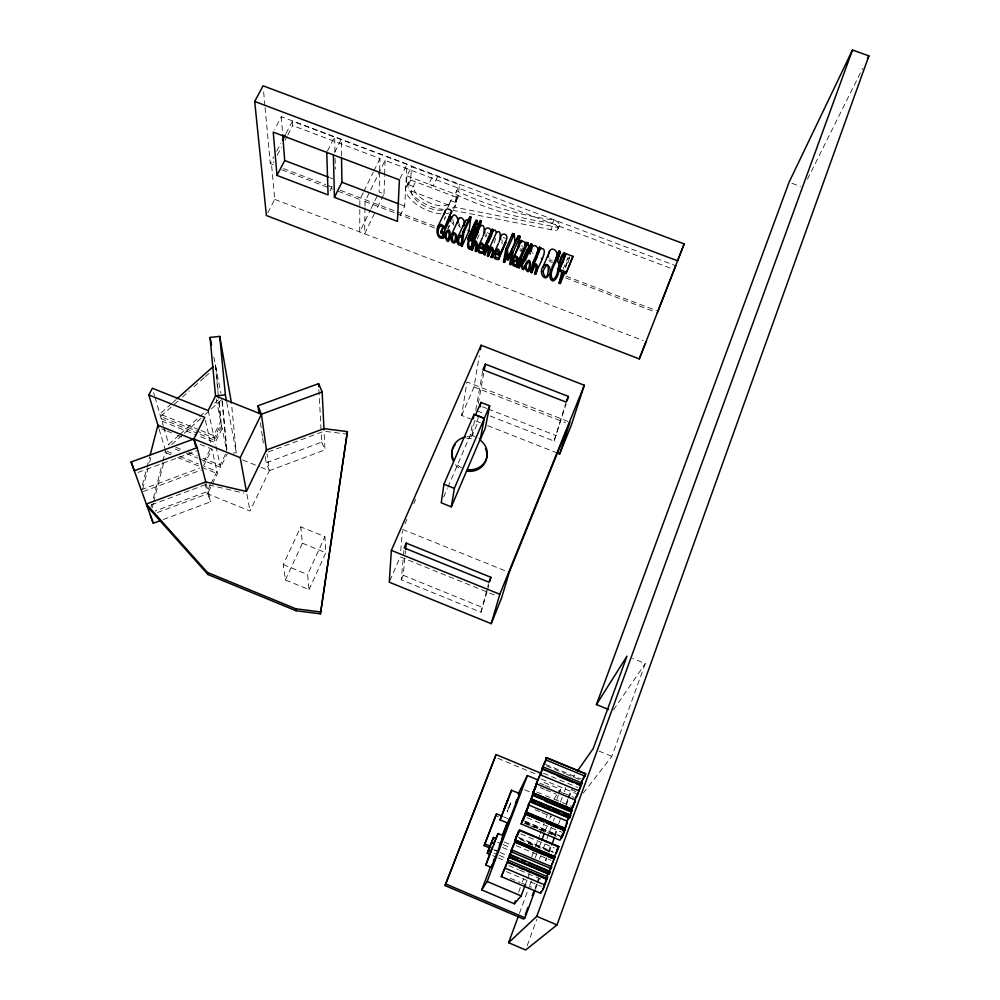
<?xml version="1.0" encoding="UTF-8"?>
<svg xmlns="http://www.w3.org/2000/svg" width="1000" height="1000" viewBox="0 0 1000 1000"><rect width="100%" height="100%" fill="white"/><g stroke="black" fill="none" stroke-linecap="round" stroke-linejoin="round"><path stroke-width="0.75" stroke-dasharray="5 3.75" d="M363.212 192.7L359.862 199.537L359.712 231.925L370.412 209.913M364.938 207.65L364.663 233.825L375.337 211.788M364.963 206.112L365 201.488L385.062 160.438L672.788 269.05M379.625 172.225L379.113 192.025L384.012 193.888L376.012 210.413M379.663 170.7L379.975 158.512L292.7 125.575L292.413 121.15L675.763 265.75M384.012 193.888L384.588 175.637M384.637 174.125L385.062 160.438M452.85 219.525L453.775 223.762M400.062 215.825L404.688 206.125L407.013 164.112L281.337 116.713L274.587 129.562M441.025 213.825A26.35 12.45 25.6 0 1 405.637 188.875L407.05 175.925L411.488 166.675L459.412 184.75L457.9 197.838L455.737 202.525L450.788 200.662A20.263 9.625 25.6 0 1 431.225 203.562A20.263 9.625 25.6 0 1 413.363 186.488L408.462 184.638L408.625 181.875L407.788 184.387A26.312 12.5 25.6 0 0 443.113 209.338M408.462 184.638L410.688 179.975L411.488 166.675M400.75 550.775L402.413 530.95M487.062 591.725L480.975 612.212L401.275 579.825L403.325 557.025M403.462 555.5L404.012 549.425M401.275 579.825L403.237 575.288L405.513 550.775M559.475 225.562A6.763 3.312 23.2 0 1 552.337 226.363L454.562 207.175L455.775 204.15L456.575 190.875A191.762 103.1 25.5 0 0 554.012 219.9A6.763 3.312 23.2 0 1 559.475 225.562L558.062 228.85A6.775 3.3 23.2 0 1 550.925 229.625L453.1 210.35M455.737 202.525L456.037 199.812L456.4 202.787A26.312 12.5 25.6 0 1 452.425 208M480.4 422.775L461.662 415.412L466.95 381.962L569.925 422.2M495.763 238.263L493.475 245.012M461.662 415.412L474.012 386.975L479.312 355.65M447.925 487.2L470.487 434.688L472.275 424.513M475.725 410.325L482.675 371.213M474.513 420.725L471.65 436.8A17.712 16.538 10.6 0 0 467.05 436.75M478.288 403.5L483.725 373.212M478.5 415.737L476.875 424.625L471.65 436.8L476.1 437.95M151.062 507.2L151.825 504.225M153.35 498.275L162.488 462.587M162.875 461.1L165.538 450.688L166.213 452.938L165.463 455.913M152.175 507.788L153.312 503.35M153.7 501.863L163.938 461.838M565.662 267.562L568.175 257.75M568.237 262.387L569.325 258.188M142.3 485.288L146.588 468.762M146.975 467.262L149.713 456.75M142.713 489.025L148.15 468.075M149.7 462.088L150.863 457.587M480.975 612.212L488.512 583.663M487.45 590.288L489.363 583.075M490.238 416.025L554.1 441.087L565.65 403.537M554.1 441.087L566.15 403.713M583.288 793.075L611.825 756.375L645.263 663.538L632.612 658.413M527.225 945.638L536.763 919.438M534.95 888.375L536.562 883.988M537.1 882.525L538.713 878.138M545.163 860.588L546.237 857.663M548.387 851.812L550.525 845.962M554.288 835.713L556.438 829.862M558.587 824.013L560.2 819.625M566.112 803.538L567.725 799.15M568.263 797.688L570.95 790.375M535.7 888.625L537.3 884.25M537.837 882.8L539.438 878.425M545.862 860.938L546.938 858.025M549.075 852.2L551.213 846.375M554.95 836.175L557.1 830.35M566.188 805.575L568.325 799.75M568.862 798.288L572.075 789.55M524.95 885.7L527.1 879.862M527.65 878.4L529.263 874.025M535.2 857.962L536.825 853.587M538.987 847.75L541.15 841.912M544.925 831.7L547.625 824.4M549.788 818.562L550.862 815.638M556.8 799.587L558.425 795.2M558.962 793.75L560.588 789.362L541.2 781.3M519.4 913.413L529.125 887.038M529.675 885.575L531.287 881.188M539.388 859.212L540.475 856.287M543.175 848.962L546.413 840.175M546.95 838.713L551.275 826.988M553.438 821.137L554.513 818.2M560.462 802.1L563.7 793.312M564.237 791.838L565.862 787.45M518.663 892.075L520.288 887.688M522.463 881.825L523.55 878.9M531.688 856.95L533.312 852.562M535.487 846.712L537.663 840.85M538.2 839.388L539.825 835M540.375 833.538L544.175 823.288M546.337 817.438L547.425 814.513M563.088 269.2L567.938 257.775M565.45 266.788L569.688 256.788M443.663 497.137L447.312 488.612M558.062 228.837A6.775 3.3 23.2 0 0 552.6 223.188L554.012 219.9M550.925 229.625L552.337 226.363M389.862 580.775L400.238 556.875L497.262 596.138M520.913 251.95L522.762 247.725M405.05 523.7L406.925 519.4M413.8 503.65L415.675 499.363M477.275 238.863L479.162 234.675M309.037 589.637L325.8 552.725L324.9 536.663L300.763 526.875L283.275 564.6L285.413 579.963L309.037 589.637L307.613 574.538L324.9 536.663M453.587 209.288L455.188 205.825M285.413 579.963L302.375 543.2L300.763 526.875M447.875 228.388L449.15 225.613M448.225 228.438L449.513 225.65M449.875 203.012L447.775 207.525A20.288 9.588 25.6 0 0 448.688 205.188L452.975 195.975M407.05 175.925L455.075 194.088L459.412 184.75M455.412 201.175L458.212 195.113M437.65 176.537L433.263 185.837L428.787 184.137L433.175 174.85M442.5 210.125A20.288 9.588 25.6 0 1 422.038 204.562A20.288 9.588 25.6 0 1 411.225 191L415.588 181.838M157.438 512.525L207.562 493.787L250.025 511.012L269.363 470.675L267 453.9M406.463 186.375L410.85 177.2M400.05 178.575L407.013 164.112M371.087 208.538L377.775 194.775M363.888 191.325L373.275 172.188M373.95 170.825L379.975 158.512M210.35 484.925L207.025 491.662L155.287 511M211.012 483.587L216.988 471.475L204.125 466.275M225.487 454.225L220.1 465.138L202.975 458.237M163.337 519.525L210.662 501.775L207.562 493.787L217.475 473.663L211.975 449.3M199.262 458.738L220.588 467.35L227.288 453.738M203.775 462.038L210.7 448.125M221.663 426.1L214.65 440.2L198.775 433.812M203.65 465.75L211.925 449.1L197.525 443.312M222.162 428.537L215.175 442.587L197.913 435.65M807.463 179.175L862.675 68.338M330.125 190.812L332.175 186.713M334.7 152.3L341.262 139.312L341.512 156.188M327.4 151.088L334.637 136.812L334.975 152.188M267.787 212.838L274.725 199.363L271.675 165.938L273.775 161.9M273.2 164.675L270.287 163.575L273.85 156.725M276.712 151.25L280.988 143.05M285.988 133.475L292.413 121.15M277.275 155.175L281.488 147.1M284.988 140.375L287.1 136.337M287.8 134.987L292.7 125.575M613.5 709.887L645.263 663.538M553.962 798.95L558.1 792.962M558.925 791.762L560.588 789.362M572.913 777.438L574.675 774.938M168.738 444.412L179.088 435.112M180.238 434.087L198.637 417.55M199.788 416.512L205.525 411.35M214.725 403.075L218.175 399.975M171.688 444.625L183.15 434.325M184.288 433.288L203.762 415.775M204.913 414.738L222.1 399.275M171.425 403.725L159.863 414L199.488 429.913M172.587 402.7L176.05 399.613M177.862 401.125L160.588 416.488L214.175 438.013L221.213 423.888L218.9 399.412M182.475 397.025L189.387 390.875M193.988 386.775L204.35 377.55M205.5 376.525L208.962 373.462M260.938 467.287L269.363 470.675L324.975 449.875L324.087 431.587M151.537 504.762L206.325 484.338L243.863 493.137M269.363 470.675L266.175 462.825L321.7 442.113L321.213 432.875M141.125 489.787L199.55 468.15M143.387 491.488L201.575 469.913M268.238 451.962L324.062 431.213L345.988 433.988M138.175 472.375L196.788 450.788M521.3 245.975L522.737 245.975M233.287 453.062L236.287 452.725L231.588 404.525M552.4 260.863L550.712 260.5L549.675 258.75M552.537 262.4L550.112 261.825L548.938 260.438M521.375 250.888L519.637 249.825M791.925 183.287L800.462 186.438M410.688 179.975L457.9 197.838M411.225 191L448.688 205.188M503.237 237.5L505.487 238.363M487.038 232.688L489.237 233.525M329.787 177.65L332.688 178.762M400.3 204.462L404.688 206.125M283.4 168.562L325.662 184.65M327.125 185.212L332.95 187.425M340.238 190.2L395.625 211.287M397.075 211.85L436.425 226.825M566.125 276.212L656.488 310.613M281.788 169.8L332.4 189.075M338.175 191.275L359.862 199.537M365 201.488L395.538 213.125M397 213.675L434.812 228.075M565.688 277.925L654.4 311.712M274.725 199.363L643.15 340.525M474.012 386.975L565.538 422.75M482.362 406.712L486.712 408.425M488.162 408.988L556.287 435.7M477.175 410.9L484.438 413.75M487.612 425.613L556.8 452.812M470.487 434.688L480.412 438.612M200.9 430.475L213.637 435.6L220.712 421.425L218.538 398.413M161.25 418.738L197.325 433.237M161.962 421.188L196.475 435.062M242.712 459.95L259.538 466.725M161.525 428.812L165.837 430.55M167.275 431.138L171.6 432.875M177.362 435.188L181.688 436.925M402.55 529.425L509.225 572.388M175.875 447.3L183 450.175M188.713 452.475L197.275 455.925M175.087 448.988L180.775 451.275M186.462 453.575L197.838 458.162M166.975 451.262L172.688 453.575M179.825 456.463L198.4 463.963M166.213 452.938L171.912 455.238M177.6 457.55L200.387 466.75M201.812 467.325L217.475 473.663M403.237 575.288L482.85 607.6M302.375 543.2L325.8 552.725M283.275 564.6L307.613 574.538M598.9 751.038L611.825 756.375M545.588 764.338L581.225 779.125M546.512 765.938L565.025 773.625M566.45 774.212L580.688 780.125M543.513 773.225L577.587 787.387M497.912 758.312L536.862 774.513M571.35 789.737L576.85 792.013M541.312 779.062L576.85 793.85M539.763 783.175L544.038 784.963M545.462 785.55L549.725 787.325M558.263 790.888L562.537 792.663M563.962 793.263L573.913 797.4M540.15 787.513L544.45 789.3M545.887 789.9L555.9 794.075M536.9 792.025L544.075 795.025M545.513 795.612L552.688 798.612M554.125 799.212L571.35 806.4M524.6 789.775L531.525 792.663M535 809.725L540.55 812.05M541.95 812.625L551.675 816.7M527.087 817.663L561.638 832.15M524.35 820.913L560.6 836.112M525.5 821.875L560.312 836.475M525.112 822.688L556.775 835.975M524.862 823.075L537.8 828.5M539.237 829.112L556.475 836.35M524.675 823.375L528.975 825.175M530.413 825.788L537.587 828.8M539.025 829.4L546.2 832.412M503.587 816.8L507.775 818.562M495.662 815.638L498.438 816.812M520.875 833.875L554.325 847.938M518.212 837.25L553.188 851.963M519.375 838.188L552.9 852.3M520.288 839.5L550.925 852.4M528.387 843.388L532.562 845.138M516.188 845.638L550.962 860.3M504.35 842.075L512.513 845.512M497.725 842.325L501.788 844.038M503.137 844.6L509.9 847.463M502.488 847.463L510.675 850.925M493.975 849.737L496.775 850.913M494.65 850.188L498.713 851.9M500.062 852.475L506.838 855.325M493.925 853.1L498.025 854.825M499.387 855.4L506.213 858.288M492.75 855.588L496.825 857.312M498.188 857.887L504.975 860.763M508.713 865.55L518.488 869.688M519.888 870.275L543.638 880.325M506.413 871.65L541.388 886.475M510.4 878.337L520.2 882.487M521.6 883.088L531.4 887.237M460.275 227.787L458.125 224.713M454 225.4L451.838 222.325M521.287 249.387L520.475 248.625M502.45 243.688L501.388 242.587M487.038 236.337L485.838 233.837M460.062 226.15L459.087 223.6M485.988 237.162L484.875 234.938M502.55 242.062L501.775 239.887M533.025 253.7L532.625 252.787M321.7 442.113L324.975 449.875M444.8 220.1L444.2 217.613M159.088 429.15L165.325 449.963M153.663 392.725L154.537 395.725M154.975 397.225L163.275 425.7M163.713 427.2L168.962 445.188M204.963 483.425L207.562 493.787M206.175 483.725L210.662 501.775M205.438 420.387L210.6 443.212M208.162 410.562L215.688 444.925M216.012 446.425L220.588 467.35M216.15 398.975L226.663 450.7M213.863 357.038L220.925 393.25M226.8 402.475L236.287 452.725M246.938 494.25L250.025 511.012M445.5 218.325L445.325 216.175M260.4 422.738L262.4 436.613M262.625 438.15L263.738 445.863M265.287 456.65L266.175 462.825M222.237 400.8L227 450.712M222.062 401.425L226.688 449.975M215.863 367.312L218.325 393.3M215.35 364.675L218.4 396.875M263.65 92.025L264.95 106.025M265.1 107.575L270.287 163.575M281.337 116.713L282.613 133.325M318.925 389.775L321.138 431.337M335.112 158.338L335.363 169.1M458.75 467.825A17.675 16.5 10.6 0 1 455.45 464.712M466.775 438.4A17.675 16.5 10.6 0 1 471.35 438.438M461.65 467.825A17.712 16.538 10.6 0 1 455.7 463.125M552.6 223.188A191.962 102.8 25.4 0 1 455.075 194.088M449.1 213.025A26.35 12.45 25.6 0 1 446.213 213.7M508.537 808.238L507.212 811.963L511.388 801.287L508.537 808.238"/><path stroke-width="1.5" d="M482.575 247.7C483.938 244.825 479.462 242.675 479.188 246.412L482.575 247.7L483.837 244.9M531.388 251.625L531.45 250.588M559.675 453.95L571.35 425.025L584.325 385.25L481.075 345.213L391.362 550.388L389.25 582.188L491.213 623.663L501.6 597.9L509.225 572.388L569.925 422.2L559.675 453.95L556.8 452.812M457.975 222.675C457.45 212.95 467.35 219.4 463.263 225.8M548.288 257.1L548.4 255.7M464.275 225.175C464.125 222.963 465.6 218.038 468.562 220.162M405.65 549.25L406.225 543.112L490.9 577.3L489.75 581.625M450.95 212.7L444.312 228.837C439.175 219.288 434.462 237.362 442.362 236.875L442.713 233.5L440.75 232.75L442.837 227.05M451.325 213.438L451.662 211.312L449.812 209.5L447.275 208.938L445.863 209.825L438.15 226.012C435.725 230.188 436.85 239.762 443.4 238.088L443.988 232.387L451.062 217.075L449.012 216.3M444.312 228.837L451.662 211.312M484.738 232.913C483.75 225.175 493.35 227.25 490.35 233.95L483.438 249.35L479.012 247.662C477.887 254.312 486 252.688 485.475 246.012L482.7 253.363C470.4 253.825 484.188 232.65 483.438 249.35M450.588 221.4L451.062 217.075M500.675 238.962C499.8 231.287 509.45 233.337 506.312 240.012L499.475 255.463L495.025 253.762L495.725 257.45L498.888 257.675L505.788 242.275L498.65 259.45C486.25 259.9 500.513 238.837 499.475 255.463M462.75 232.075L462.212 236.363C456.763 230.562 454.787 248 461.175 244.737L461.05 245.712L462.113 246.125L469.062 230.837L470.9 217.013L469.812 216.6L462.75 232.075L463.837 232.488L462.113 246.125M467.75 239.488L476.062 220.087L477.137 220.5L476.737 223.375L469.738 238.812L471.725 239.562L471.538 240.938L469.55 240.188C467.038 244.488 469.688 246.9 470.4 249.2C465.688 249.062 468.462 242.162 468.475 239.775L467.75 239.488L474.938 222.688L475.662 222.963L473.113 228.575M467.925 238.125L468.65 238.4L469.038 235.562L470.112 235.975L469.738 238.812M471.188 249.587L473.062 235.987L480.075 220.5L481.163 220.912L480.438 225.938L473.45 241.375C479.062 238.375 476.975 249.65 476.175 251.488L475.1 251.075C475.188 249.525 478.137 240.15 473.263 242.763L472.25 249.988L471.188 249.587L472.438 246.8M473.45 241.375L474.15 236.4L481.163 220.912M467.55 469.625A17.712 16.538 10.6 0 0 486.037 459.688A17.712 16.538 10.6 0 0 480.125 440.138L484.312 418.35L474.062 414.325L443.938 484.237L441.225 502.812L451.312 506.85L480.412 438.612M320.438 613.837L347.413 431.613L323.938 428.638L266.45 449.988L246.425 491.475L205.738 481.938L146.363 504.038L207.362 572.425L207.963 574.513L295.963 610.725L320.438 613.837L347.413 431.613M483.075 236.163C483.862 234.375 486.087 222.875 480.438 225.938M444.225 214.5L445.275 210.65M484.875 254.812L486 247.613C490.662 244.95 487.362 254.462 487.425 255.775L488.488 256.188C487.837 244.262 495.538 247.825 491.037 257.15L492.1 257.562C493.212 255.975 495.05 243.938 489.6 247.875L488.188 245.55L486.213 246.225L493.137 230.763L493.325 229.662L492.238 229.262L485.3 244.737L483.812 254.4L484.875 254.812L488.625 246.438M486.213 246.225L493.325 229.662M491.8 232.062L492.238 229.262M451.312 506.85L454.363 488.387L489.675 405.825L480.938 402.4L475.55 414.913L484.312 418.35M480.325 349.688L481.075 345.213M498.938 242.2C500.037 240.65 502.013 228.388 496.512 232.4L489.6 247.875M498.65 259.45L498.95 257.7M473.3 418.688L474.062 414.325M507.638 255.312L504.55 262.312L503.5 261.913L505.8 249.075L512.688 233.5L514.237 234.088L515.013 242.188L508.2 257.675L507.362 249.662L514.237 234.088M484.263 370.188L485.35 364.137L568.4 396.438L567.05 400.8M504.55 262.312L506.538 251.275L507.388 259.662L508.075 259.925L511.712 253.25L509.65 264.25L510.788 264.688L521.112 240.438L524.95 242.2L524.6 247.688M480.125 406.85L480.938 402.4M512.15 236.388L512.688 233.5M510.788 264.688L513.2 251.887L520.062 236.287L518.462 235.688L515.013 242.188M521.112 240.438L514.288 255.987L513.962 257.638L516.663 258.038L517.212 260.413L514.85 259.962L513.1 260.812L512.425 263.663L513.162 265.637L514.637 266.312L516.188 265.663L515.988 266.675L517.062 267.087L520.737 258.663M517.55 249.275L520.062 236.287M516.45 264.35L516.962 261.7C512.962 259 512.612 267.038 516.45 264.35L517.675 261.537M489.675 405.825L485.325 427.95L480.125 440.138M517.062 267.087C518.125 263.762 520.675 255.588 514.288 255.987M578.975 790.888L577.212 796.012L574.7 799.75L536.263 783.737L543.275 767L582 783.075L579.688 789.375L578.975 790.888L540.237 774.775L543.275 767M530.737 272.3L532.775 262.812L539.538 247.2L540.625 247.613L533.638 264.288C539.438 261.312 536.938 272.425 535.775 274.225L534.7 273.812C535.05 272.238 538.413 263.075 533.35 265.65L531.812 272.712L530.737 272.3L532.562 268.075M533.638 264.288L540.625 247.613M538.325 252.7L539.538 247.2M509.913 855.65L507.587 859.9L547.75 876.862L543.25 889.188L540.525 893.225L501.312 876.6L508.212 860.15L501.312 876.6M535.775 274.225C534.35 272.475 551.862 246.663 540.388 248.7M552.288 266.762C552.2 270.45 546.812 279.15 553.038 281.012C561.375 277.538 557.95 259.062 565.25 253.425L564.1 252.987C557.463 256.688 559.712 277.975 552.638 279.387C547.087 271.512 559.362 259.387 560.138 251.488L558.987 251.05L552.288 266.762L553.438 267.2M519.663 793.5L508.275 823.2L500.05 819.95L511.45 790.35L519.663 793.5L518.888 794.887M571.087 812L570.588 813.737M558.013 255.062L558.987 251.05M560.138 251.488C560.312 253.863 554.525 264.175 560.7 263.762M571.413 811.587L570.337 815L531.013 799.237L533.438 793.112L572.4 809.375L571.75 811.15L532.5 795.337L531.337 798.7M558.962 270.95L566.013 253.725L572.987 256.363L565.95 273.612L563.038 272.5L560.225 283.55L559.087 283.113L561.888 272.062L558.962 270.95L566.013 253.725M563.088 257.013L564.1 252.987M565.25 253.425L562.888 262.65M508.1 823.325L508.325 822.438M515.775 840.075L510.925 851.05L515.775 840.075L555.125 856.65L551.275 866M560.913 837.688L560.562 838.438M531.638 249.45C532.438 241.562 540.7 247.4 537.075 252.75M150.1 455.25L157.912 425.213L194.05 439.762M565.95 273.612L572.987 256.363M557.087 849.338L556.788 850.362M495.675 838.775L498.062 833.5L503.6 835.825L491.475 867.438L485.812 865.075L490.2 852.763M451.938 217.95C453.875 210.325 460.188 219.325 456.962 223.4M511.625 790.138L500.05 819.95M491.475 867.438L492.337 864.237M553.925 859.087L552.537 863.138M540.237 774.775L536.263 783.737M519.275 246.938L519.525 246.038M498.062 833.5L485.812 865.075M548.675 254.188C549.85 243.837 560.837 251.425 555.85 258.525M563.562 832.15L563.462 831.25M557.575 848.55L557.5 847.562M491.213 623.663L499.825 594.263L584.325 385.25M571.55 809.05L572.05 807.45M525.975 812.513L528.8 804.938L524.712 814.525L528.05 806.812L525.975 812.513L564.987 828.85L567.362 821.488M578.35 792.525L575.337 798M555.4 853.075L555.612 852.412M574.6 802.938L574.975 801.375L572.788 807L574.375 803.575M564.075 828.763L563.438 830.75L564.738 827.425M571.438 808.7L571.725 807.825M515.025 840.175L519.562 829.95L558.825 846.45L556.087 853.688L553.938 856.562L515.025 840.175L516.5 836.225M564.837 830L562.112 837.2L559.913 840.212L521.138 823.925L525.712 813.612L564.837 830L563.025 835.037M556.912 850.55L557.288 849.45M563.275 833.05L561.987 836.7L562.663 835.487M522.6 820.025L521.138 823.925M508.938 820.6L509.862 817.938M561.587 836.075L561.763 835.062M561.7 837.062L562.263 835.487M490.037 854.438L487.312 853.288L489.237 847.9L493.488 837.5L496.2 838.637M487.312 853.288L493.488 837.5M518.325 916.338L508.6 942.7L525.638 950L557.013 924.925L868.888 55.875L852.487 50L789.075 182.237L596.438 704.55L608.562 709.513M519.562 829.95L517.688 835M525.712 813.612L523.85 818.612M508.6 942.7L536.788 916.312L852.487 50M493.375 861.312L494.25 858.925M540.525 893.225L541.2 891.4M530.812 800.1L528.312 804.85L566.925 821.012L569.075 817.35M533.138 792.938L536.838 783.538L532.438 794.038L535.862 785.713L533.138 792.938L571.862 809.1L573.987 803.288M558.825 846.45L556.487 852.325M564.987 828.85L567.013 823.188L566.475 823.625M546.675 876.425L549.4 872.337L547.337 874.613M566.925 821.012L569.825 816.4M510.525 854.675L509.45 857.188L549.038 873.913L550.163 871.413L510.525 854.675L507.587 859.9M531.5 798.938L530.413 801.488L569.513 817.837L570.65 815.3L531.5 798.938L528.312 804.85M549.038 873.913L550.163 871.413M548.325 871.912L551.9 866.85L512.275 850.125L509.288 855.413L512.275 850.125M569.513 817.837L570.65 815.3M580.763 783.8L585.775 773.863L546.975 757.775L546.05 757.725L545.638 759.525M525.288 914.7L527.962 907.387M532.263 895.688L533.875 891.3M541.75 773.587L496.1 754.6L445.05 885.562L523.675 919.087L525 917.763L535.163 890.075M551.75 844.912L554.425 837.625M490.588 866.625L481.737 889.912L514.312 903.775L521.163 895.913L524.95 885.7M541.688 840.45L544.388 833.15M535.525 787.375L536.213 785.225L534.025 790.825L535.262 788.05M514.312 903.775L515.4 900.85M572.438 806.35L572.725 805.575M532.5 795.337L533.438 793.112M544.163 763.737L546.2 759.488L541.75 769.163L546.975 757.775M502.75 835.188L507.088 823.763M501.538 839.287L509.175 819.15M481.737 889.912L487.163 881.475L527.362 775.537L538.438 780.15M502.75 834.613L507.175 822.962M518.237 793.863L527.362 775.537M489.775 847.962L484.175 845.6L495.662 815.638L496.587 813.863L502.188 816.213M484.175 845.6L496.587 813.863M490.7 851.438L492.287 847.325M516.962 835.25C519.587 828.525 515.875 839.163 517.4 835.438M523.075 819.025C525.688 812.325 522.038 822.812 523.562 819.087M445.05 885.562L496.1 754.6M639.288 358.913L684.175 243.912L263.075 85.8L254.688 101.463L266.4 215.525L639.288 358.913L646.062 341.65M684.175 243.912L677.562 260.788L254.688 101.463M657.3 312.825L675.763 265.75M493.837 843.337L495.275 839.762M515.425 803.288L516.8 799.85M499.325 845.65L503.6 835.825M542.9 267.062C538.688 271.4 544.1 282.838 548.688 275.338C553 270.963 547.45 259.438 542.9 267.062L549.612 251.438M490.9 577.3L488.913 582.163L404.15 547.913L406.225 543.112M568.4 396.438L566.087 402.088L482.938 369.7L485.35 364.137M559.087 283.113L561.475 277.462M560.225 283.55L565 272.238M531.812 272.712L535.462 264.275M534.7 273.812L536.512 269.587M451.812 233.912C449.375 236.788 451.712 246.213 455.925 241.887C458.425 239 456.025 229.462 451.812 233.912L458.875 218.562M535.8 259.988L537.025 257.15M520.913 260.363L517.85 267.387L519.062 267.85L520.288 265.038M517.85 267.387L521.013 263.525L527.163 249.438M521.013 263.525L519.763 257.85L526.562 242.288L527.9 242.787L521.1 258.363L521.925 262.55L528.7 247.025L531.038 243.975L532.275 244.45L525.487 260.038L522.3 263.9L523.538 269.55L522.212 269.05L521.388 264.887L519.062 267.85M522.3 263.9L531.038 243.975M523.538 269.55L526.587 262.525M508.2 257.675L518.462 235.688M508.075 259.925L510.55 254.3M503.5 261.913L504.725 259.113M488.488 256.188L492.225 247.812M491.037 257.15L492.9 252.963M492.1 257.562L498.325 243.6M482.7 253.363L485.2 247.775M486 247.613L487.25 244.812M488.512 242L491.662 234.975M487.425 255.775L488.663 252.987M479.188 246.412L480.45 243.612M473.263 242.763L478.325 231.55M470.4 249.2L472.287 245.025M472.25 249.988L476.025 241.637M476.175 251.488L482.45 237.562M468.65 238.4L470.562 234.188M470.112 235.975L477.137 220.5M470.825 237.375L475.275 227.575M471.725 239.562L478.725 224.125L476.737 223.375M471.538 240.938L472.812 238.137M470.6 247.738L472.5 243.562M463.837 232.488L470.9 217.013M457.863 237.162L464.888 221.8M442.362 236.875L443.65 234.1M443.4 238.088L445.312 233.938M440.75 232.75L443.325 227.2M246.375 491.2L240.2 457.663L261.425 414.237L322.163 391.975L318.6 383.625L257.962 405.775L259.075 413.488M326.75 152.387L328.075 194.913L276.988 175.425L273.238 132.137L399.412 179.887L397.425 221.363L334.412 197.338L341.912 182.262L341.538 157.725M867.5 58.637L868.888 55.875M195.7 446.413L193.837 439L204.75 417.35L148.837 394.95L152.35 388.237L208.162 410.562L215.525 395.938L210.05 337.425L219.737 336.4L231.438 402.975M276.988 175.425L284.7 160.512L282.725 134.838M282.425 140.312L285.275 134.838M566.35 823.175L566.712 822.5M582.65 779.712L584.938 775.537L584.2 775.462M580.775 783.138L582.1 780.713M574.562 801.012L575.588 799.688L571.862 809.1M552.375 863.487L551.775 864.362M542.638 889.862L544.113 885.65M596.438 704.55L627 656.137L593.162 748.675L577.312 771.188M438.15 226.012L440.975 224.275L444.538 226.7M578.837 790.325L580.763 785.638L576.462 783.85M580.425 785.188L582 783.075M521.925 262.55L524.25 259.562L525.487 260.038M570.875 811.312L572.4 809.375M530.662 246.425L532.275 244.45M544.625 883.988L546.55 879.262L533.875 873.9M553.713 858.275L555.125 856.65M177.2 398.587L213.038 366.725M493.137 230.763L495.125 230.062L496.512 232.4M505.725 242.25L504.775 242.675M150.287 515.2L153.3 523.288L160.475 520.6M153.3 523.288L131.113 462L193.837 439L240.2 457.663M193.837 439L197.2 447.625L134.375 470.725L131.113 462M505.475 244.05L504.412 244.225M226.513 400.95L225.362 394.862L215.525 395.938L261.425 414.237L266.575 450.838M520.85 242.138L521.95 242.025M207.362 572.425L295.712 608.775L320.288 611.9M585.775 773.863L546.05 757.725M474.75 224.088L475.475 224.363M284.7 160.512L328.325 177.1M341.912 182.262L398.837 203.912M468 230.438L469.062 230.837M541.362 258.325L542.438 258.738M473.062 235.987L474.15 236.4M505.8 249.075L507.362 249.662M511.6 251.287L513.2 251.887M557.413 268.712L558.575 269.15M559.338 269.45L566.35 272.113M485.3 244.737L486.388 245.15M519.763 257.85L521.1 258.363M532.775 262.812L533.875 263.225M440.9 231.225L443.988 232.387M443.938 484.237L454.363 488.387M391.362 550.388L499.825 594.263M546.125 760.037L584.938 776.137M542.612 768.737L581.362 784.837M542.4 769.112L581.1 785.188M557.863 776.125L573.6 782.663M532.775 794.887L571.75 811.15M545.188 801.188L569.65 811.4M546.3 805.625L549.087 806.787M553.25 808.525L556.038 809.688M532.562 800.05L535.363 801.213M539.55 802.962L543.737 804.712M546.525 805.888L550.712 807.638M553.5 808.8L560.487 811.712M563.275 812.887L570.25 815.8M530.737 800.962L569.913 817.337M530.15 801.875L569.175 818.188M526.312 811.963L565.4 828.337M526.013 812.4L565.025 828.75M525.087 813.888L543.775 821.712M546.65 822.913L562.45 829.538M525.05 813.988L543.538 821.7M546.325 822.875L564.45 830.475M520.662 831L558.45 846.888M515.087 841.888L554.462 858.475M514.9 842.175L554.225 858.737M530.087 849.05L545.513 855.55M548.312 856.725L552.525 858.5M491.562 842.862L494.288 844.013M511.587 851.95L551.225 868.688M485.025 844L490.662 846.388M510.238 855.113L518.713 858.688M521.538 859.887L525.775 861.675M528.6 862.862L548.387 871.225M509.75 856.762L549.4 873.512M509.225 857.475L548.725 874.163M488.462 850.788L491.2 851.938M507.525 861.975L547.075 878.7M507.35 862.25L546.85 878.95M519.788 867.95L524.025 869.737M526.838 870.925L531.062 872.712M505.112 868.138L544.637 884.875M487.163 881.475L521.163 895.913M536.788 916.312L557.013 924.925M445.75 883.975L525 917.763M147.213 506.375L207.963 574.513M257.962 405.775L261.425 414.237M148.837 394.95L158.637 427.663M197.2 447.625L205.8 482.212M529.362 249.812L530.25 254.1M210.05 337.425L211.513 344.975M527.9 242.787L528.7 247.025M295.712 608.775L295.963 610.725M219.737 336.4L225.362 394.862M318.6 383.625L318.762 386.7M322.163 391.975L324.012 430.062M333.387 154.9L334.412 197.338M485.475 448.587A17.675 16.5 10.6 0 1 483.475 465A17.675 16.5 10.6 0 1 467.262 471.2M453.1 460.938A17.675 16.5 10.6 0 1 455.2 444.575M453.338 459.338A17.712 16.538 10.6 0 1 465.55 436.987M445.8 234.838C448.612 250.637 451.463 221.975 445.8 234.838M452.137 237.25C454.837 253.025 457.912 224.425 452.137 237.25M524.712 266.087C530.8 285.525 533.713 246.45 524.712 266.087M444.688 234.412C449.738 256.6 453.75 217.15 444.688 234.412M458.488 239.7L458.9 243.325L461.337 243.363L462.05 237.738L459.588 236.812L458.488 239.7M498.725 252.65L498.638 253.825L495.238 252.525L497.1 250.425L498.725 252.65M542.95 271.413C547.863 290.763 552.087 251.062 542.95 271.413M526.013 265.4C527.475 280.837 533.138 253 526.013 265.4M524.938 814.688L522.225 821.475L524.938 814.688M518.825 830.938L516.112 837.75L518.825 830.938M505.012 806.762L503.675 810.475L507.863 799.812L505.012 806.762"/></g></svg>
